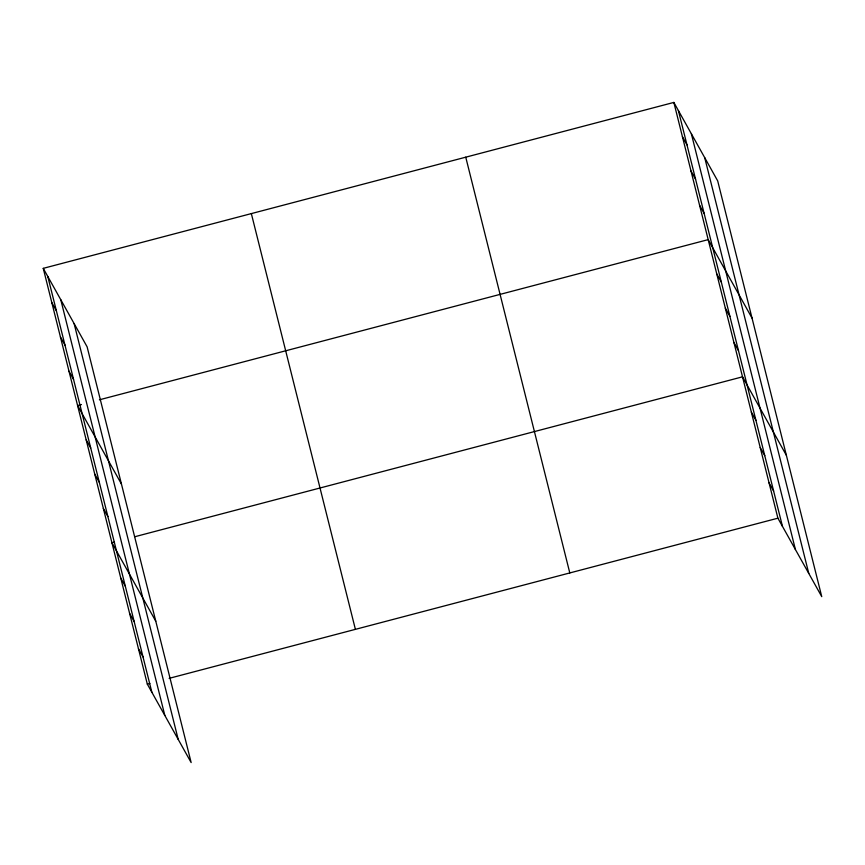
<?xml version="1.0" encoding="UTF-8"?>
<svg xmlns="http://www.w3.org/2000/svg" width="865" height="865" viewBox="0 0 865 865"><rect width="100%" height="100%" fill="white"/><g stroke="black" fill="none" stroke-linecap="round" stroke-linejoin="round"><path stroke-width="1.3" d="M43.25 268.355L87.106 346.811L191.154 762.573L147.31 684.107L43.25 268.355L673.846 102.427L717.691 180.893L821.75 596.645L777.895 518.189L673.846 102.427M81.44 404.539L77.591 405.544L121.435 484.011M99.421 399.803L708.186 239.627L752.031 318.093M114.494 542.074L111.931 542.744L155.776 621.211M135.048 536.668L742.516 376.826L786.371 455.293M147.31 684.107L149.872 683.426M169.14 678.355L777.895 518.189M682.431 136.735L686.972 144.866M691.016 171.032L695.557 179.163M699.601 205.329L704.142 213.46M716.761 273.935L721.313 282.066M725.346 308.232L729.898 316.363M733.931 342.529L738.483 350.66M751.361 412.173L755.913 420.304M760.205 447.508L764.757 455.639M769.05 482.843L773.602 490.985M51.835 302.653L56.376 310.784M60.42 336.95L64.962 345.081M69.005 371.247L73.547 379.389M86.176 439.853L90.717 447.983M94.761 474.15L99.302 482.281M103.346 508.447L107.887 516.578M120.776 578.09L125.317 586.221M129.62 613.426L134.161 621.557M138.465 648.761L143.006 656.903M704.726 157.69L808.775 573.441M691.362 133.772L795.411 549.524M678.387 110.569L782.447 526.32M465.748 157.181L569.797 572.933M251.347 213.601L355.396 629.352M74.131 323.607L178.19 739.359M60.766 299.69L164.826 715.452M47.791 276.486L151.851 692.238"/></g></svg>
